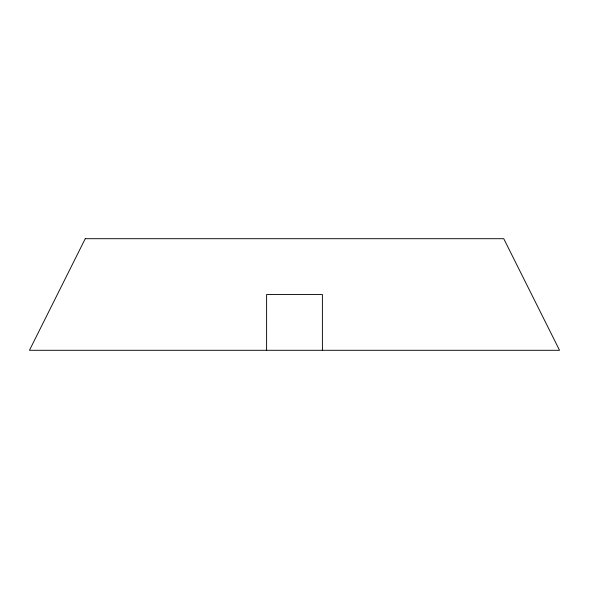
<?xml version="1.0" encoding="UTF-8"?>
<svg xmlns="http://www.w3.org/2000/svg" width="589" height="589" viewBox="0 0 589 589"><rect width="100%" height="100%" fill="white"/><g stroke="black" fill="none" stroke-linecap="round" stroke-linejoin="round"><path stroke-width="0.88" d="M322.397 350.3L322.397 294.5L266.603 294.5L266.603 350.3M85.25 238.7L29.45 350.3L559.55 350.3L503.75 238.7L85.25 238.7"/></g></svg>
